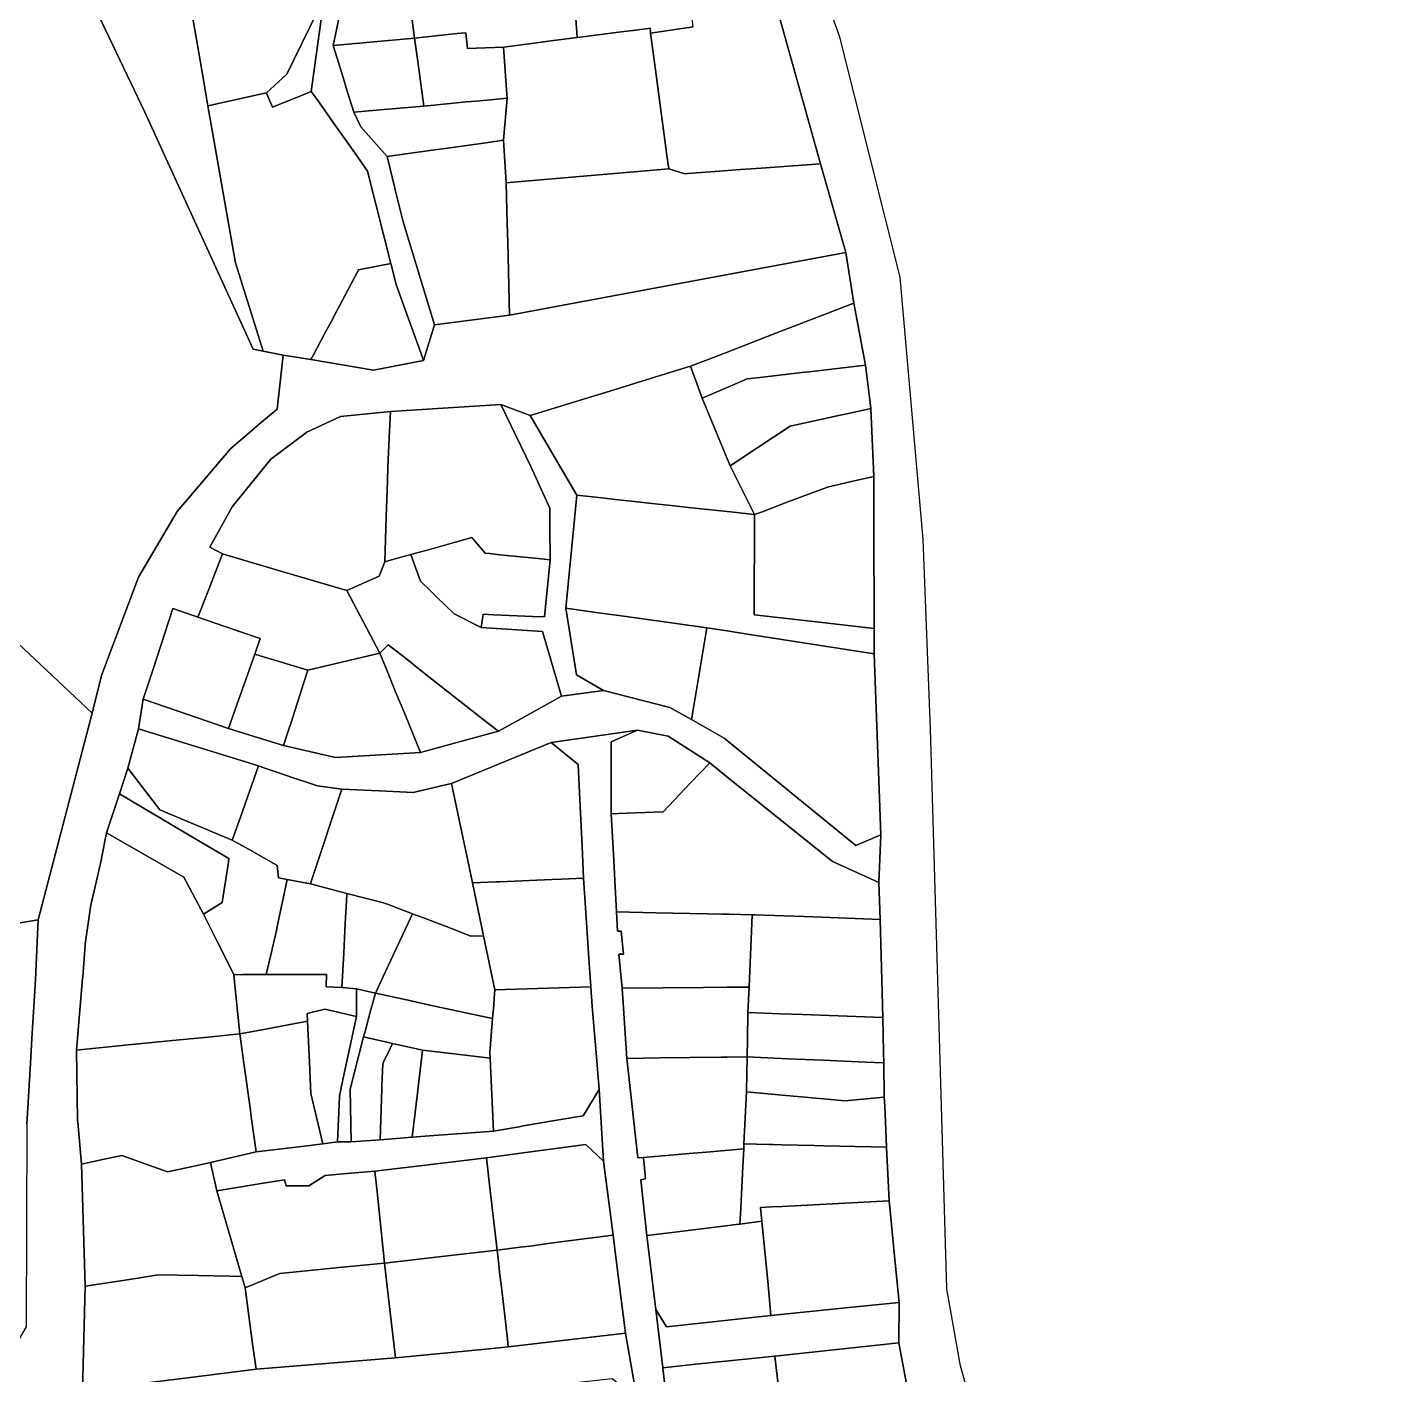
# Model space of a CAD drawing. Header units: inches. Extents: x 469449 to 472390, y 1000542 to 1004361.
# Drawn here: x 472148.4 to 472390.3, y 1000851.5 to 1001088.8 of the extents above; entities that cross this region are included whole.
import ezdxf

# ---------------------------------------------------------------- set-up
doc = ezdxf.new("R2010")
doc.units = ezdxf.units.IN
doc.header["$MEASUREMENT"] = 0
doc.layers.add('Gulele_10_07_New_Parcel', color=7, linetype='Continuous')

msp = doc.modelspace()

# ---------------------------------------------------------------- linework, layer by layer
at = {"layer": 'Gulele_10_07_New_Parcel'}
for points in [[(472232.75, 1001463.52), (472234.19, 1001375.33), (472246.48, 1001209.8), (472250.24, 1001191.59), (472273.22, 1001137.95), (472291.43, 1001087.35), (472302.12, 1001044.85), (472306.17, 1000998.59), (472307.47, 1000965.19), (472310.36, 1000866.6), (472312.67, 1000853.3), (472319.9, 1000826.99), (472352.13, 1000750.8), (472385.08, 1000686.03), (472390.32, 1000679.22), (472200.76, 1000644.61), (472199.07, 1000644.3), (471657.08, 1000542.93), (471653.75, 1000542.33), (471650.07, 1000541.67), (471342.89, 1000998.27), (471292.88, 1001049.45)], [(472176.97, 1001093.88), (472178.82, 1001082.99), (472179.7, 1001077.82), (472180.18, 1001075.01), (472184.3, 1001051.66), (472185.05, 1001047.35), (472189.96, 1001031.81), (472188.17, 1001032.16), (472169.11, 1001073.88), (472152.78, 1001108.14)], [(472265.7, 1001088.95), (472258.2, 1001087.83), (472258.13, 1001088.7), (472255.6, 1001088.37), (472252.52, 1001087.98), (472249.42, 1001087.58), (472245.26, 1001087.04), (472244.21, 1001102.03)], [(472203.59, 1001091.74), (472202.28, 1001085.67), (472203.84, 1001080.62), (472204.77, 1001077.63), (472205.18, 1001076.31), (472205.93, 1001073.89), (472207.17, 1001071.3), (472211.8, 1001066.09), (472213.64, 1001058.57), (472214.6, 1001054.61), (472220.13, 1001036.43), (472218.2, 1001030.17), (472217.44, 1001032.3), (472215.05, 1001038.95), (472213.4, 1001043.54), (472212.46, 1001047.27), (472209.88, 1001057.46), (472208.35, 1001063.54), (472206.1, 1001066.72), (472202.57, 1001071.7), (472199.44, 1001076.12), (472198.42, 1001077.55), (472200.69, 1001094.11)], [(472305.65, 1000837.3), (472301.94, 1000857.06), (472302.02, 1000864.18), (472301.2, 1000872.34), (472300.88, 1000875.48), (472300.21, 1000882.08), (472299.78, 1000891.55), (472299.58, 1000895.93), (472299.46, 1000898.76), (472299.38, 1000900.38), (472299.28, 1000906.39), (472299.24, 1000908.26), (472299.14, 1000914.38), (472298.76, 1000927.43), (472298.64, 1000931.69), (472298.41, 1000938.16), (472298.77, 1000946.57), (472297.61, 1000978.47), (472297.61, 1000982.92), (472297.59, 1000987.52), (472297.56, 1000997.02), (472297.52, 1001009.73), (472296.98, 1001021.7), (472296.8, 1001023.22), (472296.09, 1001029.32), (472294.02, 1001040.26), (472292.62, 1001049.18), (472288.14, 1001064.82), (472280.12, 1001093.37)], [(472148.3, 1000895.59), (472148.94, 1000906.27), (472149.21, 1000910.72), (472149.83, 1000921.01), (472150.31, 1000931.61), (472159.8, 1000968.04), (472161.47, 1000974.65), (472168.01, 1000991.97), (472174.81, 1001003.54), (472184.21, 1001014.6), (472184.68, 1001015.01), (472190.02, 1001019.56), (472192.41, 1001021.6), (472193.46, 1001031.12), (472198.35, 1001030.3), (472209.37, 1001028.44), (472218.2, 1001030.17), (472220.13, 1001036.43), (472233.37, 1001038.14), (472292.62, 1001049.18), (472294.02, 1001040.26), (472280.24, 1001034.94), (472277.28, 1001033.79), (472270.04, 1001031), (472265.23, 1001029.14), (472260.8, 1001027.78), (472250.25, 1001024.53), (472246.41, 1001023.35), (472236.98, 1001020.45), (472231.8, 1001022.4), (472212.38, 1001021.14), (472203.57, 1001020.3), (472197.65, 1001017.52), (472191.28, 1001012.77), (472184.48, 1001004.35), (472180.53, 1000997.27), (472182.78, 1000996.1), (472180.58, 1000990.44), (472178.91, 1000986.13), (472178.44, 1000984.92), (472177.78, 1000985.15), (472174.05, 1000986.43), (472170.54, 1000975.78), (472168.79, 1000970.49), (472167.97, 1000965.27), (472166.13, 1000958.31), (472164.63, 1000953.78), (472162.36, 1000946.93), (472161.46, 1000942.45), (472161.44, 1000942.32), (472159.58, 1000934.18), (472159.51, 1000933.85), (472158.58, 1000927.31), (472158.57, 1000927.11), (472158.16, 1000921.52), (472158.14, 1000921.25), (472157.08, 1000908.64), (472157.24, 1000896.32), (472157.27, 1000895.97), (472157.92, 1000888.57), (472158.59, 1000867.03), (472158.09, 1000848.59)], [(472255.75, 1000847.33), (472253.77, 1000858.8), (472252.13, 1000871.67), (472251.58, 1000876.03), (472249.91, 1000889.07), (472249.16, 1000901.69), (472248.62, 1000908.15), (472247.93, 1000916.35), (472247.65, 1000919.77), (472247.37, 1000923.97), (472246.79, 1000932.86), (472246.39, 1000938.94), (472246.13, 1000944.54), (472245.8, 1000951.64), (472245.52, 1000957.67), (472245.46, 1000958.98), (472240.68, 1000962.84), (472255.91, 1000965.03), (472251.28, 1000962.97), (472251.28, 1000959.21), (472251.28, 1000950.28), (472251.71, 1000942.12), (472251.89, 1000938.54), (472252.19, 1000932.99), (472252.35, 1000929.61), (472253.01, 1000929.61), (472253.42, 1000925.57), (472252.6, 1000925.57), (472253.17, 1000919.58), (472254, 1000907.2), (472255.97, 1000889.67), (472256.96, 1000889.75), (472257.29, 1000885.96), (472256.47, 1000885.79), (472257.53, 1000875.98), (472258.88, 1000864.82), (472259.1, 1000862.94), (472260.34, 1000852.69), (472262.73, 1000832.26)]]:
    msp.add_lwpolyline(points, dxfattribs=at)
for points in [[(472161.47, 1000974.65), (472159.8, 1000968.04), (472146.73, 1000980.33), (472139.77, 1000996.33), (472121.35, 1001038.09), (472108.77, 1001066.61), (472094.53, 1001119.02), (472105.36, 1001122.39), (472119.28, 1001123.36), (472132.85, 1001121.69), (472138.59, 1001118.81), (472140.74, 1001117.74), (472152.78, 1001108.14), (472169.11, 1001073.88), (472188.17, 1001032.16), (472189.96, 1001031.81), (472193.46, 1001031.12), (472192.41, 1001021.6), (472190.02, 1001019.56), (472184.68, 1001015.01), (472184.21, 1001014.6), (472174.81, 1001003.54), (472168.01, 1000991.97)], [(472190.53, 1001077.31), (472180.18, 1001075.01), (472179.7, 1001077.82), (472178.82, 1001082.99), (472176.97, 1001093.88), (472178.42, 1001094.34), (472179.05, 1001094.54), (472182.44, 1001095.61), (472184.05, 1001096.12), (472186.18, 1001097.38), (472195.55, 1001102.94), (472199.12, 1001105.06), (472199.71, 1001100.94), (472200.69, 1001094.11), (472194.1, 1001080.58)], [(472223.31, 1001102.88), (472223.55, 1001099.78), (472234.75, 1001101), (472244.21, 1001102.03), (472245.26, 1001087.04), (472241.1, 1001086.51), (472235.46, 1001085.78), (472232.31, 1001085.37), (472225.95, 1001085.1), (472225.64, 1001087.9), (472224.1, 1001087.74), (472221.98, 1001087.52), (472216.63, 1001086.97), (472215.96, 1001091.92), (472215.46, 1001095.58), (472214.89, 1001099.71), (472214.59, 1001101.9)], [(472264.71, 1001063.1), (472264.26, 1001063.06), (472261.41, 1001063.92), (472261.09, 1001066.28), (472260.61, 1001069.85), (472259.79, 1001076.01), (472259.07, 1001081.36), (472258.2, 1001087.83), (472265.7, 1001088.95), (472264.98, 1001094.55), (472269.38, 1001095.43), (472279.01, 1001097.36), (472280.12, 1001093.37), (472288.14, 1001064.82), (472277.67, 1001064.05), (472274.05, 1001063.78), (472269.53, 1001063.45)], [(472198.42, 1001077.55), (472196.27, 1001076.69), (472192.31, 1001075.1), (472191.58, 1001074.8), (472190.73, 1001076.83), (472190.53, 1001077.31), (472194.1, 1001080.58), (472200.69, 1001094.11)], [(472205.58, 1001085.97), (472202.28, 1001085.67), (472203.59, 1001091.74), (472204.17, 1001094.4), (472207.52, 1001094.75), (472215.46, 1001095.58), (472215.96, 1001091.92), (472216.63, 1001086.97), (472208.79, 1001086.26)], [(472234.04, 1001061.55), (472232.77, 1001061.44), (472232.28, 1001068.95), (472232.93, 1001076.39), (472232.83, 1001077.84), (472232.31, 1001085.37), (472235.46, 1001085.78), (472241.1, 1001086.51), (472245.26, 1001087.04), (472249.42, 1001087.58), (472252.52, 1001087.98), (472255.6, 1001088.37), (472258.13, 1001088.7), (472258.2, 1001087.83), (472259.07, 1001081.36), (472259.79, 1001076.01), (472260.61, 1001069.85), (472261.09, 1001066.28), (472261.41, 1001063.92), (472236.13, 1001061.73)], [(472210.57, 1001074.3), (472205.93, 1001073.89), (472205.18, 1001076.31), (472204.77, 1001077.63), (472203.84, 1001080.62), (472202.28, 1001085.67), (472205.58, 1001085.97), (472208.79, 1001086.26), (472216.63, 1001086.97), (472217.25, 1001082.44), (472218.26, 1001074.99)], [(472225.64, 1001087.9), (472225.95, 1001085.1), (472232.31, 1001085.37), (472232.83, 1001077.84), (472232.93, 1001076.39), (472231.18, 1001076.22), (472227.48, 1001075.87), (472225.68, 1001075.7), (472220.6, 1001075.22), (472218.26, 1001074.99), (472217.25, 1001082.44), (472216.63, 1001086.97), (472221.98, 1001087.52), (472224.1, 1001087.74)], [(472199.44, 1001076.12), (472202.57, 1001071.7), (472206.1, 1001066.72), (472208.35, 1001063.54), (472209.88, 1001057.46), (472212.46, 1001047.27), (472206.74, 1001046.1), (472206.04, 1001044.79), (472202.84, 1001038.76), (472201.9, 1001036.98), (472200.77, 1001034.85), (472198.82, 1001031.17), (472198.35, 1001030.3), (472193.46, 1001031.12), (472189.96, 1001031.81), (472185.05, 1001047.35), (472184.3, 1001051.66), (472180.18, 1001075.01), (472190.53, 1001077.31), (472190.73, 1001076.83), (472191.58, 1001074.8), (472192.31, 1001075.1), (472196.27, 1001076.69), (472198.42, 1001077.55)], [(472219.33, 1001067.14), (472211.8, 1001066.09), (472207.17, 1001071.3), (472205.93, 1001073.89), (472210.57, 1001074.3), (472218.26, 1001074.99), (472220.6, 1001075.22), (472225.68, 1001075.7), (472227.48, 1001075.87), (472231.18, 1001076.22), (472232.93, 1001076.39), (472232.28, 1001068.95), (472229.16, 1001068.52), (472225.41, 1001067.99), (472222.02, 1001067.52)], [(472233.37, 1001038.14), (472220.13, 1001036.43), (472214.6, 1001054.61), (472213.64, 1001058.57), (472211.8, 1001066.09), (472219.33, 1001067.14), (472222.02, 1001067.52), (472225.41, 1001067.99), (472229.16, 1001068.52), (472232.28, 1001068.95), (472232.77, 1001061.44), (472232.96, 1001054.25), (472233.04, 1001050.98)], [(472288.14, 1001064.82), (472292.62, 1001049.18), (472233.37, 1001038.14), (472233.04, 1001050.98), (472232.96, 1001054.25), (472232.77, 1001061.44), (472234.04, 1001061.55), (472236.13, 1001061.73), (472261.41, 1001063.92), (472264.26, 1001063.06), (472264.71, 1001063.1), (472269.53, 1001063.45), (472274.05, 1001063.78), (472277.67, 1001064.05)], [(472218.2, 1001030.17), (472209.37, 1001028.44), (472198.35, 1001030.3), (472198.82, 1001031.17), (472200.77, 1001034.85), (472201.9, 1001036.98), (472202.84, 1001038.76), (472206.04, 1001044.79), (472206.74, 1001046.1), (472212.46, 1001047.27), (472213.4, 1001043.54), (472215.05, 1001038.95), (472217.44, 1001032.3)], [(472272.13, 1001025.58), (472267.3, 1001023.49), (472267.05, 1001024.17), (472265.23, 1001029.14), (472270.04, 1001031), (472277.28, 1001033.79), (472280.24, 1001034.94), (472294.02, 1001040.26), (472296.09, 1001029.32), (472286.16, 1001028.17), (472284.86, 1001028.02), (472277.45, 1001027.16), (472275.19, 1001026.9), (472272.61, 1001025.79)], [(472150.31, 1000931.61), (472113.39, 1000925.52), (472102.6, 1000973.99), (472084.92, 1001024.74), (472121.35, 1001038.09), (472139.77, 1000996.33), (472146.73, 1000980.33), (472159.8, 1000968.04)], [(472272.23, 1001011.57), (472276.53, 1001003), (472272.3, 1001003.46), (472265.4, 1001004.21), (472261.84, 1001004.6), (472259.56, 1001004.85), (472254.8, 1001005.37), (472251.46, 1001005.73), (472250.15, 1001005.87), (472245.23, 1001006.41), (472236.98, 1001020.45), (472246.41, 1001023.35), (472250.25, 1001024.53), (472260.8, 1001027.78), (472265.23, 1001029.14), (472267.05, 1001024.17), (472267.3, 1001023.49)], [(472277.11, 1001014.8), (472272.23, 1001011.57), (472267.3, 1001023.49), (472272.13, 1001025.58), (472272.61, 1001025.79), (472275.19, 1001026.9), (472277.45, 1001027.16), (472284.86, 1001028.02), (472286.16, 1001028.17), (472296.09, 1001029.32), (472296.8, 1001023.22), (472296.98, 1001021.7), (472294.65, 1001021.18), (472291.05, 1001020.39), (472282.81, 1001018.56)], [(472210.39, 1000992.18), (472204.66, 1000989.65), (472194.06, 1000992.77), (472187.73, 1000994.64), (472182.78, 1000996.1), (472180.53, 1000997.27), (472184.48, 1001004.35), (472191.28, 1001012.77), (472197.65, 1001017.52), (472203.57, 1001020.3), (472212.38, 1001021.14), (472212.15, 1001016.47), (472211.91, 1001011.43), (472211.83, 1001008.89), (472211.63, 1001002.62), (472211.38, 1000994.69)], [(472240.46, 1001000.83), (472240.52, 1000995.02), (472238.37, 1000995.24), (472231.63, 1000995.93), (472229.82, 1000996.12), (472229.03, 1000996.2), (472226.73, 1000998.95), (472224.03, 1000998.2), (472219.47, 1000996.93), (472215.95, 1000995.95), (472212.98, 1000995.13), (472211.38, 1000994.69), (472211.63, 1001002.62), (472211.83, 1001008.89), (472211.91, 1001011.43), (472212.15, 1001016.47), (472212.38, 1001021.14), (472231.8, 1001022.4), (472237.1, 1001011.45), (472240.43, 1001004.16)], [(472236.98, 1001020.45), (472245.23, 1001006.41), (472243.28, 1000986.52), (472245.16, 1000974.77), (472249.91, 1000972), (472242.5, 1000971.02), (472239.18, 1000982.41), (472234.61, 1000982.71), (472228.33, 1000983.12), (472228.68, 1000985.43), (472230.58, 1000985.35), (472237.38, 1000985.07), (472239.53, 1000984.98), (472240.52, 1000995.02), (472240.46, 1001000.83), (472240.43, 1001004.16), (472237.1, 1001011.45), (472231.8, 1001022.4)], [(472277.73, 1001003.45), (472276.53, 1001003), (472272.23, 1001011.57), (472277.11, 1001014.8), (472282.81, 1001018.56), (472291.05, 1001020.39), (472294.65, 1001021.18), (472296.98, 1001021.7), (472297.52, 1001009.73), (472293.81, 1001008.87), (472289.36, 1001007.84), (472285.06, 1001006.22), (472282.11, 1001005.11)], [(472297.59, 1000987.52), (472297.61, 1000982.92), (472286.92, 1000984.14), (472276.44, 1000985.34), (472276.53, 1001003), (472277.73, 1001003.45), (472282.11, 1001005.11), (472285.06, 1001006.22), (472289.36, 1001007.84), (472293.81, 1001008.87), (472297.52, 1001009.73), (472297.56, 1000997.02)], [(472297.61, 1000982.92), (472297.61, 1000978.47), (472275.28, 1000981.94), (472271.7, 1000982.5), (472268.1, 1000983.06), (472262.27, 1000983.87), (472252.59, 1000985.22), (472249, 1000985.72), (472243.28, 1000986.52), (472245.23, 1001006.41), (472250.15, 1001005.87), (472251.46, 1001005.73), (472254.8, 1001005.37), (472259.56, 1001004.85), (472261.84, 1001004.6), (472265.4, 1001004.21), (472272.3, 1001003.46), (472276.53, 1001003), (472276.44, 1000985.34), (472286.92, 1000984.14)], [(472240.52, 1000995.02), (472239.53, 1000984.98), (472237.38, 1000985.07), (472230.58, 1000985.35), (472228.68, 1000985.43), (472228.33, 1000983.12), (472223.58, 1000985.54), (472220.57, 1000988.46), (472220, 1000989.01), (472219.44, 1000989.56), (472217.66, 1000991.28), (472216.31, 1000994.96), (472215.95, 1000995.95), (472219.47, 1000996.93), (472224.03, 1000998.2), (472226.73, 1000998.95), (472229.03, 1000996.2), (472229.82, 1000996.12), (472231.63, 1000995.93), (472238.37, 1000995.24)], [(472210.51, 1000978.61), (472197.84, 1000975.6), (472192.34, 1000977.24), (472190.19, 1000977.89), (472188.45, 1000978.4), (472189.42, 1000981.15), (472183.17, 1000983.3), (472178.44, 1000984.92), (472178.91, 1000986.13), (472180.58, 1000990.44), (472182.78, 1000996.1), (472187.73, 1000994.64), (472194.06, 1000992.77), (472204.66, 1000989.65)], [(472239.18, 1000982.41), (472242.5, 1000971.02), (472235.45, 1000967.1), (472231.38, 1000964.84), (472229.49, 1000966.32), (472218.32, 1000975.08), (472214.94, 1000977.74), (472211.99, 1000980.05), (472210.51, 1000978.61), (472204.66, 1000989.65), (472210.39, 1000992.18), (472211.38, 1000994.69), (472212.98, 1000995.13), (472215.95, 1000995.95), (472216.31, 1000994.96), (472217.66, 1000991.28), (472219.44, 1000989.56), (472220, 1000989.01), (472220.57, 1000988.46), (472223.58, 1000985.54), (472228.33, 1000983.12), (472234.61, 1000982.71)], [(472185.33, 1000969.49), (472183.86, 1000965.29), (472176.67, 1000967.77), (472168.79, 1000970.49), (472170.54, 1000975.78), (472174.05, 1000986.43), (472177.78, 1000985.15), (472178.44, 1000984.92), (472183.17, 1000983.3), (472189.42, 1000981.15), (472188.45, 1000978.4)], [(472265.81, 1000969.3), (472265.41, 1000966.92), (472261.57, 1000969.04), (472249.91, 1000972), (472245.16, 1000974.77), (472243.28, 1000986.52), (472249, 1000985.72), (472252.59, 1000985.22), (472262.27, 1000983.87), (472268.1, 1000983.06), (472267.63, 1000980.26)], [(472298.77, 1000946.57), (472294.38, 1000944.69), (472271.15, 1000963.6), (472265.41, 1000966.92), (472265.81, 1000969.3), (472267.63, 1000980.26), (472268.1, 1000983.06), (472271.7, 1000982.5), (472275.28, 1000981.94), (472297.61, 1000978.47)], [(472225.35, 1000963.18), (472217.66, 1000961.07), (472215.76, 1000965.75), (472214.88, 1000967.89), (472213.28, 1000971.8), (472211.51, 1000976.15), (472210.51, 1000978.61), (472211.99, 1000980.05), (472214.94, 1000977.74), (472218.32, 1000975.08), (472229.49, 1000966.32), (472231.38, 1000964.84)], [(472194.45, 1000965.17), (472193.53, 1000962.33), (472187.62, 1000964.14), (472183.86, 1000965.29), (472185.33, 1000969.49), (472188.45, 1000978.4), (472190.19, 1000977.89), (472192.34, 1000977.24), (472197.84, 1000975.6), (472197.06, 1000973.22), (472194.85, 1000966.4)], [(472217.66, 1000961.07), (472202.68, 1000960.18), (472193.53, 1000962.33), (472194.45, 1000965.17), (472194.85, 1000966.4), (472197.06, 1000973.22), (472197.84, 1000975.6), (472210.51, 1000978.61), (472211.51, 1000976.15), (472213.28, 1000971.8), (472214.88, 1000967.89), (472215.76, 1000965.75)], [(472261.57, 1000969.04), (472265.41, 1000966.92), (472271.15, 1000963.6), (472294.38, 1000944.69), (472298.77, 1000946.57), (472298.41, 1000938.16), (472290.24, 1000941.87), (472271.59, 1000956.88), (472268.61, 1000959.28), (472261.27, 1000963.96), (472255.91, 1000965.03), (472240.68, 1000962.84), (472223.15, 1000955.63), (472221.86, 1000955.32), (472216.37, 1000954.04), (472211.67, 1000954.25), (472203.8, 1000954.62), (472199.52, 1000955.2), (472197.74, 1000955.81), (472195.41, 1000956.59), (472191.84, 1000957.8), (472190.21, 1000958.35), (472189.12, 1000958.73), (472167.97, 1000965.27), (472168.79, 1000970.49), (472176.67, 1000967.77), (472183.86, 1000965.29), (472187.62, 1000964.14), (472193.53, 1000962.33), (472202.68, 1000960.18), (472217.66, 1000961.07), (472225.35, 1000963.18), (472231.38, 1000964.84), (472235.45, 1000967.1), (472242.5, 1000971.02), (472249.91, 1000972)], [(472185.94, 1000949.72), (472184.5, 1000945.64), (472183.09, 1000946.24), (472171.75, 1000951.01), (472166.13, 1000958.31), (472167.97, 1000965.27), (472189.12, 1000958.73)], [(472253.99, 1000950.38), (472251.28, 1000950.28), (472251.28, 1000959.21), (472251.28, 1000962.97), (472255.91, 1000965.03), (472261.27, 1000963.96), (472268.61, 1000959.28), (472265.25, 1000955.72), (472260.44, 1000950.61)], [(472231.02, 1000938.28), (472226.84, 1000938.1), (472226.01, 1000942.03), (472225.15, 1000946.14), (472223.15, 1000955.63), (472240.68, 1000962.84), (472245.46, 1000958.98), (472245.52, 1000957.67), (472245.8, 1000951.64), (472246.13, 1000944.54), (472246.39, 1000938.94), (472242.53, 1000938.77), (472240.78, 1000938.7), (472231.66, 1000938.31)], [(472186.38, 1000921.95), (472184.76, 1000921.94), (472183.52, 1000924.43), (472181.83, 1000927.79), (472179.89, 1000931.67), (472179.41, 1000932.58), (472182.74, 1000934.67), (472183.82, 1000941.76), (472183.91, 1000942.38), (472176.22, 1000946.92), (472172.15, 1000949.33), (472164.63, 1000953.78), (472166.13, 1000958.31), (472171.75, 1000951.01), (472183.09, 1000946.24), (472184.5, 1000945.64), (472187.98, 1000943.68), (472192.39, 1000941.2), (472192.64, 1000939.02), (472194.17, 1000938.72), (472192.38, 1000930.14), (472192.35, 1000929.98), (472191.28, 1000925.46), (472190.46, 1000921.96)], [(472198.47, 1000938.55), (472198.26, 1000937.93), (472195.12, 1000938.54), (472194.17, 1000938.72), (472192.64, 1000939.02), (472192.39, 1000941.2), (472187.98, 1000943.68), (472184.5, 1000945.64), (472185.94, 1000949.72), (472189.12, 1000958.73), (472190.21, 1000958.35), (472191.84, 1000957.8), (472195.41, 1000956.59), (472197.74, 1000955.81), (472199.52, 1000955.2), (472203.8, 1000954.62)], [(472298.41, 1000938.16), (472298.64, 1000931.69), (472286.93, 1000932.12), (472276.59, 1000932.49), (472276.11, 1000932.51), (472272.04, 1000932.59), (472270.84, 1000932.62), (472268.08, 1000932.67), (472259.14, 1000932.85), (472252.19, 1000932.99), (472251.89, 1000938.54), (472251.71, 1000942.12), (472251.28, 1000950.28), (472253.99, 1000950.38), (472260.44, 1000950.61), (472265.25, 1000955.72), (472268.61, 1000959.28), (472271.59, 1000956.88), (472290.24, 1000941.87)], [(472223.15, 1000955.63), (472225.15, 1000946.14), (472226.01, 1000942.03), (472226.84, 1000938.1), (472228.79, 1000928.81), (472226.52, 1000928.74), (472223.11, 1000930.05), (472219.4, 1000931.48), (472218.81, 1000931.7), (472216.28, 1000932.68), (472211.83, 1000934.34), (472211.44, 1000934.48), (472211.17, 1000934.58), (472204.7, 1000936.26), (472198.26, 1000937.93), (472198.47, 1000938.55), (472203.8, 1000954.62), (472211.67, 1000954.25), (472216.37, 1000954.04), (472221.86, 1000955.32)], [(472182.74, 1000934.67), (472179.41, 1000932.58), (472175.95, 1000939.13), (472172.79, 1000940.94), (472163.58, 1000946.22), (472162.36, 1000946.93), (472164.63, 1000953.78), (472172.15, 1000949.33), (472176.22, 1000946.92), (472183.91, 1000942.38), (472183.82, 1000941.76)], [(472166.19, 1000909.55), (472157.08, 1000908.64), (472158.14, 1000921.25), (472158.16, 1000921.52), (472158.57, 1000927.11), (472158.58, 1000927.31), (472159.51, 1000933.85), (472159.58, 1000934.18), (472161.44, 1000942.32), (472161.46, 1000942.45), (472162.36, 1000946.93), (472163.58, 1000946.22), (472172.79, 1000940.94), (472175.95, 1000939.13), (472179.41, 1000932.58), (472179.89, 1000931.67), (472181.83, 1000927.79), (472183.52, 1000924.43), (472184.76, 1000921.94), (472185.13, 1000918.35), (472185.26, 1000917.19), (472185.44, 1000915.43), (472185.85, 1000911.49), (472180.27, 1000910.94), (472178.35, 1000910.75), (472175.2, 1000910.44)], [(472204.07, 1000924.73), (472203.79, 1000919.66), (472201.03, 1000919.82), (472201.11, 1000922), (472198.41, 1000921.99), (472194.11, 1000921.98), (472190.46, 1000921.96), (472191.28, 1000925.46), (472192.35, 1000929.98), (472192.38, 1000930.14), (472194.17, 1000938.72), (472195.12, 1000938.54), (472198.26, 1000937.93), (472204.7, 1000936.26), (472204.62, 1000934.94), (472204.41, 1000930.95), (472204.13, 1000925.77)], [(472247.65, 1000919.77), (472230.78, 1000919.27), (472230.08, 1000922.61), (472228.79, 1000928.81), (472226.84, 1000938.1), (472231.02, 1000938.28), (472231.66, 1000938.31), (472240.78, 1000938.7), (472242.53, 1000938.77), (472246.39, 1000938.94), (472246.79, 1000932.86), (472247.37, 1000923.97)], [(472211.16, 1000921.72), (472209.74, 1000918.67), (472206.41, 1000919.46), (472203.79, 1000919.66), (472204.07, 1000924.73), (472204.13, 1000925.77), (472204.41, 1000930.95), (472204.62, 1000934.94), (472204.7, 1000936.26), (472211.17, 1000934.58), (472211.44, 1000934.48), (472211.83, 1000934.34), (472216.28, 1000932.68)], [(472148.19, 1000859.88), (472143.73, 1000852.27), (472120.41, 1000873.94), (472126.03, 1000885.89), (472113.39, 1000925.52), (472150.31, 1000931.61), (472149.83, 1000921.01), (472149.21, 1000910.72), (472148.94, 1000906.27), (472148.3, 1000895.59)], [(472223.11, 1000930.05), (472226.52, 1000928.74), (472228.79, 1000928.81), (472230.08, 1000922.61), (472230.78, 1000919.27), (472230.66, 1000917.8), (472230.56, 1000916.63), (472230.36, 1000914.2), (472225.67, 1000915.21), (472224.28, 1000915.52), (472219.33, 1000916.59), (472215.49, 1000917.42), (472215.2, 1000917.49), (472209.74, 1000918.67), (472211.16, 1000921.72), (472216.28, 1000932.68), (472218.81, 1000931.7), (472219.4, 1000931.48)], [(472276.11, 1000932.51), (472275.56, 1000919.74), (472271.67, 1000919.71), (472267.51, 1000919.68), (472253.17, 1000919.58), (472252.6, 1000925.57), (472253.42, 1000925.57), (472253.01, 1000929.61), (472252.35, 1000929.61), (472252.19, 1000932.99), (472259.14, 1000932.85), (472268.08, 1000932.67), (472270.84, 1000932.62), (472272.04, 1000932.59)], [(472298.76, 1000927.43), (472299.14, 1000914.38), (472284.95, 1000914.92), (472281.01, 1000915.07), (472275.36, 1000915.29), (472275.56, 1000919.74), (472276.11, 1000932.51), (472276.59, 1000932.49), (472286.93, 1000932.12), (472298.64, 1000931.69)], [(472206.41, 1000919.46), (472206.41, 1000914.6), (472200.79, 1000915.85), (472197.68, 1000915.1), (472197.77, 1000913.76), (472189.41, 1000912.17), (472185.85, 1000911.49), (472185.44, 1000915.43), (472185.26, 1000917.19), (472185.13, 1000918.35), (472184.76, 1000921.94), (472186.38, 1000921.95), (472190.46, 1000921.96), (472194.11, 1000921.98), (472198.41, 1000921.99), (472201.11, 1000922), (472201.03, 1000919.82), (472203.79, 1000919.66)], [(472209.74, 1000918.67), (472208.88, 1000915.54), (472207.96, 1000912.15), (472207.64, 1000910.99), (472205.29, 1000901.76), (472205.46, 1000892.46), (472203.05, 1000892.46), (472203.38, 1000900.4), (472203.39, 1000900.59), (472204.23, 1000904.5), (472206.41, 1000914.6), (472206.41, 1000919.46)], [(472235.04, 1000895.16), (472230.53, 1000894.39), (472230.22, 1000900.77), (472229.91, 1000907.22), (472229.86, 1000908.23), (472230.36, 1000914.2), (472230.56, 1000916.63), (472230.66, 1000917.8), (472230.78, 1000919.27), (472247.65, 1000919.77), (472247.93, 1000916.35), (472248.62, 1000908.15), (472249.16, 1000901.69), (472246.3, 1000897.07), (472244.12, 1000896.7), (472235.75, 1000895.28)], [(472259.77, 1000907.27), (472254, 1000907.2), (472253.17, 1000919.58), (472267.51, 1000919.68), (472271.67, 1000919.71), (472275.56, 1000919.74), (472275.36, 1000915.29), (472275.28, 1000910.59), (472275.22, 1000907.45), (472271.68, 1000907.41), (472271.31, 1000907.41), (472270.57, 1000907.4)], [(472229.86, 1000908.23), (472229.91, 1000907.22), (472223.07, 1000908.04), (472218.04, 1000908.64), (472212.76, 1000909.83), (472207.64, 1000910.99), (472207.96, 1000912.15), (472208.88, 1000915.54), (472209.74, 1000918.67), (472215.2, 1000917.49), (472215.49, 1000917.42), (472219.33, 1000916.59), (472224.28, 1000915.52), (472225.67, 1000915.21), (472230.36, 1000914.2)], [(472203.05, 1000892.46), (472200.48, 1000892.14), (472199.36, 1000896.83), (472198.35, 1000901.01), (472198.24, 1000903.55), (472198.16, 1000905.23), (472197.77, 1000913.76), (472197.68, 1000915.1), (472200.79, 1000915.85), (472206.41, 1000914.6), (472204.23, 1000904.5), (472203.39, 1000900.59), (472203.38, 1000900.4)], [(472299.24, 1000908.26), (472299.28, 1000906.39), (472296.13, 1000906.52), (472291.01, 1000906.75), (472288.61, 1000906.86), (472282.37, 1000907.14), (472275.22, 1000907.45), (472275.28, 1000910.59), (472275.36, 1000915.29), (472281.01, 1000915.07), (472284.95, 1000914.92), (472299.14, 1000914.38)], [(472197.2, 1000891.74), (472188.7, 1000890.7), (472187.85, 1000896.91), (472187.7, 1000898.06), (472186.56, 1000906.34), (472185.85, 1000911.49), (472189.41, 1000912.17), (472197.77, 1000913.76), (472198.16, 1000905.23), (472198.24, 1000903.55), (472198.35, 1000901.01), (472199.36, 1000896.83), (472200.48, 1000892.14)], [(472188.7, 1000890.7), (472180.66, 1000888.82), (472177.49, 1000888.15), (472173.11, 1000887.23), (472165.05, 1000890.08), (472163.64, 1000889.78), (472161.92, 1000889.42), (472159.53, 1000888.91), (472157.92, 1000888.57), (472157.27, 1000895.97), (472157.24, 1000896.32), (472157.08, 1000908.64), (472166.19, 1000909.55), (472175.2, 1000910.44), (472178.35, 1000910.75), (472180.27, 1000910.94), (472185.85, 1000911.49), (472186.56, 1000906.34), (472187.7, 1000898.06), (472187.85, 1000896.91)], [(472210.55, 1000892.85), (472205.46, 1000892.46), (472205.29, 1000901.76), (472207.64, 1000910.99), (472212.76, 1000909.83), (472211.89, 1000908.03), (472211.29, 1000906.8), (472211.02, 1000906.23), (472210.88, 1000902.36), (472210.86, 1000901.83)], [(472216.2, 1000893.29), (472210.55, 1000892.85), (472210.86, 1000901.83), (472210.88, 1000902.36), (472211.02, 1000906.23), (472211.29, 1000906.8), (472211.89, 1000908.03), (472212.76, 1000909.83), (472218.04, 1000908.64), (472217.13, 1000901.08)], [(472220.01, 1000893.59), (472216.2, 1000893.29), (472217.13, 1000901.08), (472218.04, 1000908.64), (472223.07, 1000908.04), (472229.91, 1000907.22), (472230.22, 1000900.77), (472230.53, 1000894.39), (472226.57, 1000894.09)], [(472256.96, 1000889.75), (472255.97, 1000889.67), (472254, 1000907.2), (472259.77, 1000907.27), (472270.57, 1000907.4), (472271.31, 1000907.41), (472271.68, 1000907.41), (472275.22, 1000907.45), (472275.17, 1000904.53), (472275.12, 1000901.29), (472274.65, 1000892.11), (472274.61, 1000891.23), (472268.04, 1000890.68), (472264.97, 1000890.42)], [(472296.21, 1000900.08), (472292.45, 1000899.72), (472289.97, 1000899.94), (472282.11, 1000900.65), (472281.37, 1000900.72), (472275.12, 1000901.29), (472275.17, 1000904.53), (472275.22, 1000907.45), (472282.37, 1000907.14), (472288.61, 1000906.86), (472291.01, 1000906.75), (472296.13, 1000906.52), (472299.28, 1000906.39), (472299.38, 1000900.38)], [(472249.91, 1000889.07), (472246.81, 1000892.01), (472237.03, 1000890.7), (472229.28, 1000889.66), (472216.54, 1000888.14), (472209.64, 1000887.31), (472204.66, 1000886.88), (472200.85, 1000886.56), (472198, 1000884.71), (472193.97, 1000884.71), (472193.72, 1000885.8), (472189.58, 1000885.13), (472181.81, 1000883.87), (472180.66, 1000888.82), (472188.7, 1000890.7), (472197.2, 1000891.74), (472200.48, 1000892.14), (472203.05, 1000892.46), (472205.46, 1000892.46), (472210.55, 1000892.85), (472216.2, 1000893.29), (472220.01, 1000893.59), (472226.57, 1000894.09), (472230.53, 1000894.39), (472235.04, 1000895.16), (472235.75, 1000895.28), (472244.12, 1000896.7), (472246.3, 1000897.07), (472249.16, 1000901.69)], [(472289.97, 1000899.94), (472292.45, 1000899.72), (472296.21, 1000900.08), (472299.38, 1000900.38), (472299.46, 1000898.76), (472299.58, 1000895.93), (472299.78, 1000891.55), (472288.74, 1000891.8), (472287, 1000891.83), (472281.27, 1000891.96), (472279.77, 1000892), (472279.11, 1000892.01), (472274.65, 1000892.11), (472275.12, 1000901.29), (472281.37, 1000900.72), (472282.11, 1000900.65)], [(472165.05, 1000890.08), (472173.11, 1000887.23), (472177.49, 1000888.15), (472180.66, 1000888.82), (472181.81, 1000883.87), (472186.18, 1000868.77), (472184.11, 1000868.81), (472178.5, 1000868.91), (472171.43, 1000869.05), (472166.37, 1000868.25), (472158.59, 1000867.03), (472157.92, 1000888.57), (472159.53, 1000888.91), (472161.92, 1000889.42), (472163.64, 1000889.78)], [(472235.2, 1000873.91), (472231.16, 1000873.39), (472229.89, 1000884.37), (472229.28, 1000889.66), (472237.03, 1000890.7), (472246.81, 1000892.01), (472249.91, 1000889.07), (472251.58, 1000876.03), (472243.28, 1000874.96), (472239.27, 1000874.44), (472237.38, 1000874.19)], [(472262.95, 1000876.65), (472257.53, 1000875.98), (472256.47, 1000885.79), (472257.29, 1000885.96), (472256.96, 1000889.75), (472264.97, 1000890.42), (472268.04, 1000890.68), (472274.61, 1000891.23), (472274.45, 1000888.17), (472274.08, 1000880.83), (472273.94, 1000878.01), (472273.29, 1000877.93), (472271.95, 1000877.76)], [(472277.82, 1000878.49), (472273.94, 1000878.01), (472274.08, 1000880.83), (472274.45, 1000888.17), (472274.61, 1000891.23), (472274.65, 1000892.11), (472279.11, 1000892.01), (472279.77, 1000892), (472281.27, 1000891.96), (472287, 1000891.83), (472288.74, 1000891.8), (472299.78, 1000891.55), (472300.21, 1000882.08), (472289.15, 1000881.52), (472281.4, 1000881.12), (472279.52, 1000881.02), (472277.59, 1000880.93)], [(472221.92, 1000872.33), (472211.32, 1000871.13), (472210.31, 1000880.85), (472210.2, 1000881.96), (472210.02, 1000883.7), (472209.64, 1000887.31), (472216.54, 1000888.14), (472229.28, 1000889.66), (472229.89, 1000884.37), (472231.16, 1000873.39)], [(472209.64, 1000887.31), (472210.02, 1000883.7), (472210.2, 1000881.96), (472210.31, 1000880.85), (472211.32, 1000871.13), (472203.28, 1000870.32), (472202.14, 1000870.21), (472192.88, 1000869.28), (472191.99, 1000868.91), (472186.76, 1000866.77), (472186.18, 1000868.77), (472181.81, 1000883.87), (472189.58, 1000885.13), (472193.72, 1000885.8), (472193.97, 1000884.71), (472198, 1000884.71), (472200.85, 1000886.56), (472204.66, 1000886.88)], [(472294.29, 1000863.39), (472279.41, 1000861.87), (472278.96, 1000866.56), (472278.89, 1000867.28), (472277.82, 1000878.49), (472277.59, 1000880.93), (472279.52, 1000881.02), (472281.4, 1000881.12), (472289.15, 1000881.52), (472300.21, 1000882.08), (472300.88, 1000875.48), (472301.2, 1000872.34), (472302.02, 1000864.18)], [(472269.67, 1000860.82), (472261, 1000859.89), (472259.1, 1000862.94), (472258.88, 1000864.82), (472257.53, 1000875.98), (472262.95, 1000876.65), (472271.95, 1000877.76), (472273.29, 1000877.93), (472273.94, 1000878.01), (472277.82, 1000878.49), (472278.89, 1000867.28), (472278.96, 1000866.56), (472279.41, 1000861.87)], [(472253.77, 1000858.8), (472233.13, 1000856.37), (472232.98, 1000857.73), (472232.44, 1000862.35), (472231.91, 1000866.9), (472231.61, 1000869.5), (472231.45, 1000870.87), (472231.16, 1000873.39), (472235.2, 1000873.91), (472237.38, 1000874.19), (472239.27, 1000874.44), (472243.28, 1000874.96), (472251.58, 1000876.03), (472252.13, 1000871.67)], [(472229.77, 1000856.04), (472213.25, 1000854.44), (472211.98, 1000865.45), (472211.32, 1000871.13), (472221.92, 1000872.33), (472231.16, 1000873.39), (472231.45, 1000870.87), (472231.61, 1000869.5), (472231.91, 1000866.9), (472232.44, 1000862.35), (472232.98, 1000857.73), (472233.13, 1000856.37)], [(472213.25, 1000854.44), (472188.69, 1000852.44), (472188.09, 1000856.87), (472186.76, 1000866.77), (472191.99, 1000868.91), (472192.88, 1000869.28), (472202.14, 1000870.21), (472203.28, 1000870.32), (472211.32, 1000871.13), (472211.98, 1000865.45)], [(472169.02, 1000849.96), (472158.09, 1000848.59), (472158.59, 1000867.03), (472166.37, 1000868.25), (472171.43, 1000869.05), (472178.5, 1000868.91), (472184.11, 1000868.81), (472186.18, 1000868.77), (472186.76, 1000866.77), (472188.09, 1000856.87), (472188.69, 1000852.44), (472178.52, 1000851.16)], [(472301.94, 1000857.06), (472287.19, 1000855.51), (472280.07, 1000854.75), (472266.17, 1000853.3), (472260.34, 1000852.69), (472259.1, 1000862.94), (472261, 1000859.89), (472269.67, 1000860.82), (472279.41, 1000861.87), (472294.29, 1000863.39), (472302.02, 1000864.18)], [(472255.75, 1000847.33), (472251.46, 1000850.71), (472239.63, 1000849.46), (472235.77, 1000849.06), (472231.9, 1000848.66), (472227.12, 1000848.18), (472217.37, 1000847.18), (472210.48, 1000847.61), (472189.77, 1000844.94), (472185.92, 1000844.39), (472160.77, 1000840.8), (472158.09, 1000848.59), (472169.02, 1000849.96), (472178.52, 1000851.16), (472188.69, 1000852.44), (472213.25, 1000854.44), (472229.77, 1000856.04), (472233.13, 1000856.37), (472253.77, 1000858.8)], [(472286.79, 1000835.08), (472282.43, 1000834.57), (472280.07, 1000854.75), (472287.19, 1000855.51), (472301.94, 1000857.06), (472305.65, 1000837.3), (472302.33, 1000836.91), (472298.31, 1000836.44), (472295.33, 1000836.09), (472289.44, 1000835.4)], [(472278.5, 1000834.11), (472262.73, 1000832.26), (472260.34, 1000852.69), (472266.17, 1000853.3), (472280.07, 1000854.75), (472282.43, 1000834.57), (472278.88, 1000834.16)]]:
    msp.add_lwpolyline(points, close=True, dxfattribs=at)

doc.saveas('drawing.dxf')
